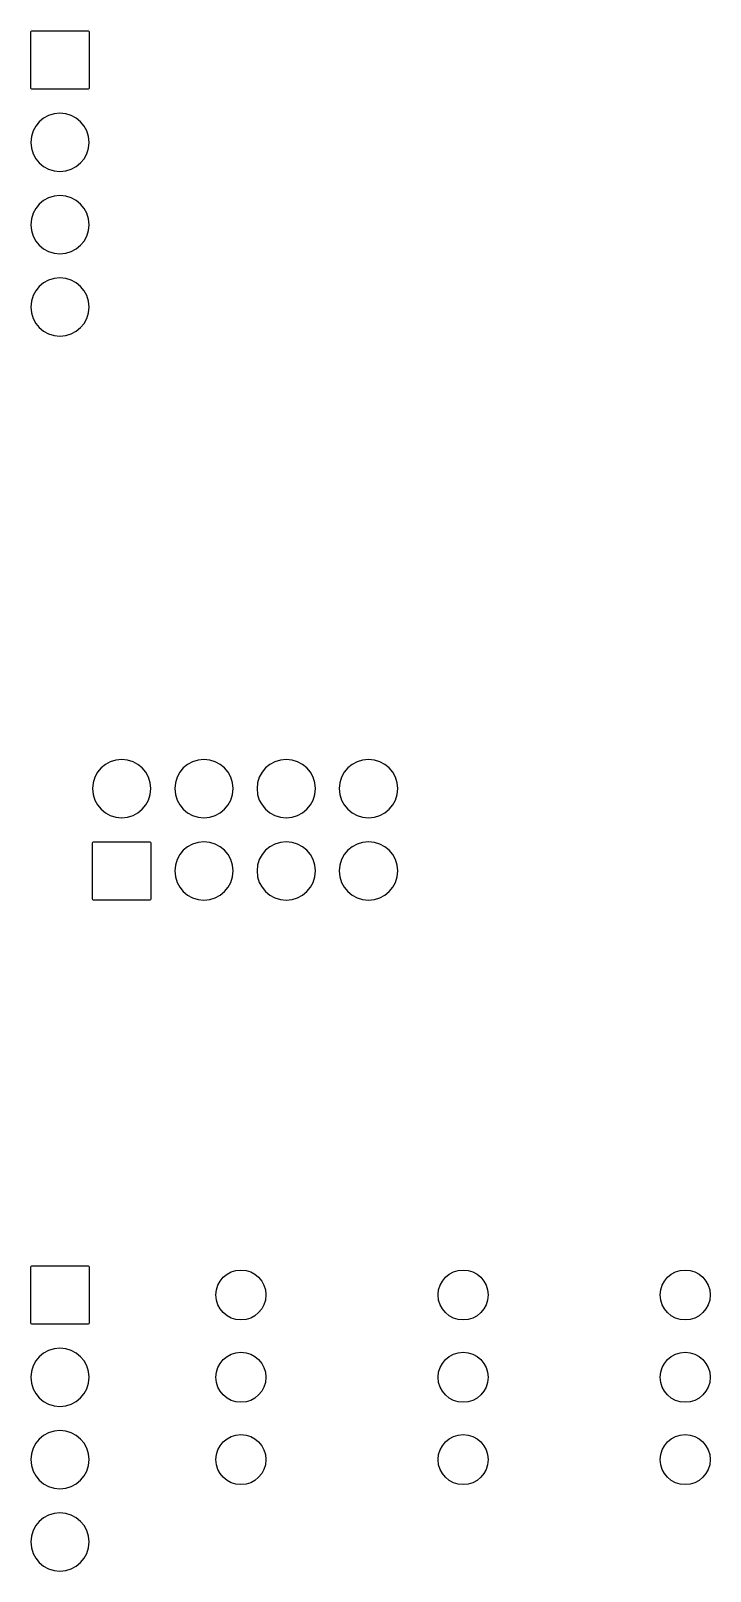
# Model space of a CAD drawing. Extents: x 124.2 to 179.3, y -122.2 to -74.7.
# Drawn here: x 124.19 to 145.17, y -122.19 to -74.66 of the extents above.
import ezdxf

# ---------------------------------------------------------------- set-up
doc = ezdxf.new("R2010")
doc.units = 0
doc.layers.add('BLACK', color=7, linetype='CONTINUOUS')

msp = doc.modelspace()

# ---------------------------------------------------------------- linework, layer by layer
at = {"layer": 'BLACK', "linetype": 'CONTINUOUS'}
for p, q in [((124.194, -74.715), (124.198, -74.6955)), ((124.194, -76.415), (124.194, -74.715)), ((124.198, -74.6955), (124.209, -74.6789)), ((124.209, -74.6789), (124.225, -74.6679)), ((124.225, -74.6679), (124.245, -74.664)), ((124.245, -74.664), (125.945, -74.664)), ((125.945, -74.664), (125.965, -74.6679)), ((125.965, -74.6679), (125.981, -74.6789)), ((125.981, -74.6789), (125.992, -74.6955)), ((125.992, -74.6955), (125.996, -74.715)), ((125.996, -74.715), (125.996, -76.415)), ((124.198, -76.4345), (124.194, -76.415)), ((124.209, -76.4511), (124.198, -76.4345)), ((124.225, -76.4621), (124.209, -76.4511)), ((124.245, -76.466), (124.225, -76.4621)), ((125.945, -76.466), (124.245, -76.466)), ((125.965, -76.4621), (125.945, -76.466)), ((125.981, -76.4511), (125.965, -76.4621)), ((125.992, -76.4345), (125.981, -76.4511)), ((125.996, -76.415), (125.992, -76.4345)), ((126.099, -99.734), (126.103, -99.7145)), ((126.099, -101.434), (126.099, -99.734)), ((126.103, -99.7145), (126.114, -99.6979)), ((126.114, -99.6979), (126.13, -99.6869)), ((126.13, -99.6869), (126.15, -99.683)), ((126.15, -99.683), (127.85, -99.683)), ((127.85, -99.683), (127.87, -99.6869)), ((127.87, -99.6869), (127.886, -99.6979)), ((127.886, -99.6979), (127.897, -99.7145)), ((127.897, -99.7145), (127.901, -99.734)), ((127.901, -99.734), (127.901, -101.434)), ((126.103, -101.454), (126.099, -101.434)), ((126.114, -101.47), (126.103, -101.454)), ((126.13, -101.481), (126.114, -101.47)), ((126.15, -101.485), (126.13, -101.481)), ((127.85, -101.485), (126.15, -101.485)), ((127.87, -101.481), (127.85, -101.485)), ((127.886, -101.47), (127.87, -101.481)), ((127.897, -101.454), (127.886, -101.47)), ((127.901, -101.434), (127.897, -101.454)), ((124.194, -112.815), (124.198, -112.795)), ((124.194, -114.515), (124.194, -112.815)), ((124.198, -112.795), (124.209, -112.779)), ((124.209, -112.779), (124.225, -112.768)), ((124.225, -112.768), (124.245, -112.764)), ((124.245, -112.764), (125.945, -112.764)), ((125.945, -112.764), (125.965, -112.768)), ((125.965, -112.768), (125.981, -112.779)), ((125.981, -112.779), (125.992, -112.795)), ((125.992, -112.795), (125.996, -112.815)), ((125.996, -112.815), (125.996, -114.515)), ((124.198, -114.535), (124.194, -114.515)), ((125.996, -114.515), (125.992, -114.535)), ((124.209, -114.551), (124.198, -114.535)), ((124.225, -114.562), (124.209, -114.551)), ((124.245, -114.566), (124.225, -114.562)), ((125.945, -114.566), (124.245, -114.566)), ((125.965, -114.562), (125.945, -114.566)), ((125.981, -114.551), (125.965, -114.562)), ((125.992, -114.535), (125.981, -114.551))]:
    msp.add_line(p, q, dxfattribs=at)
at = {"layer": 'BLACK'}
for centre in [(130.683, -113.665), (137.541, -113.665), (144.399, -113.665), (130.683, -116.205), (137.541, -116.205), (144.399, -116.205), (130.683, -118.745), (137.541, -118.745), (144.399, -118.745)]:
    msp.add_circle(centre, 0.771, dxfattribs=at)
for centre, start, end in [((125.095, -78.105), 360, 540), ((125.095, -78.105), 180, 360), ((125.095, -80.645), 360, 540), ((125.095, -80.645), 180, 360), ((125.095, -83.185), 360, 540), ((125.095, -83.185), 180, 360), ((127, -98.044), 90, 270), ((127, -98.044), 270, 450), ((129.54, -98.044), 90, 270), ((129.54, -98.044), 270, 450), ((132.08, -98.044), 90, 270), ((132.08, -98.044), 270, 450), ((134.62, -98.044), 90, 270), ((134.62, -98.044), 270, 450), ((129.54, -100.584), 90, 270), ((129.54, -100.584), 270, 450), ((132.08, -100.584), 90, 270), ((132.08, -100.584), 270, 450), ((134.62, -100.584), 90, 270), ((134.62, -100.584), 270, 450), ((125.095, -116.205), 360, 540), ((125.095, -116.205), 180, 360), ((125.095, -118.745), 360, 540), ((125.095, -118.745), 180, 360), ((125.095, -121.285), 360, 540), ((125.095, -121.285), 180, 360)]:
    msp.add_arc(centre, 0.901, start, end, dxfattribs=at)

doc.saveas('drawing.dxf')
